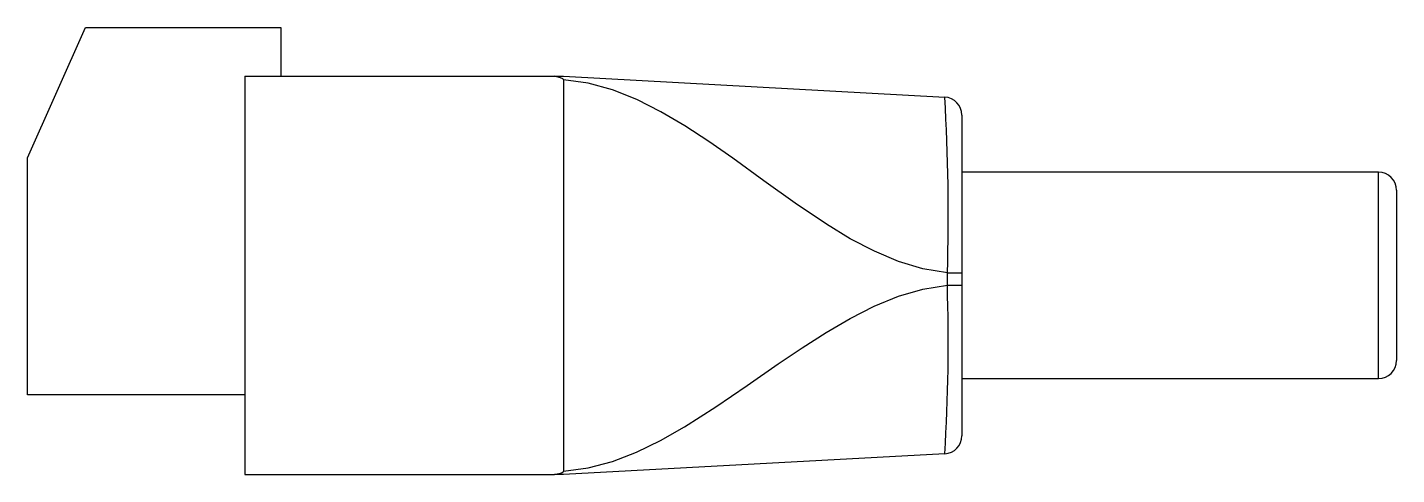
# Model space of a CAD drawing. Extents: x 0 to 156, y 0 to 118.
# Drawn here: x 118.01 to 155.81, y 105.61 to 117.96 of the extents above; entities outside this region: 2.
import ezdxf
from ezdxf.enums import TextEntityAlignment as Align

# ---------------------------------------------------------------- set-up
doc = ezdxf.new("R2010")
doc.units = 0
doc.layers.get('0').update_dxf_attribs({"linetype": 'CONTINUOUS'})

msp = doc.modelspace()

# ---------------------------------------------------------------- linework, layer by layer
at = {"color": 7, "linetype": 'CONTINUOUS'}
for p, q in [((118.006, 114.364), (119.606, 117.964)), ((119.606, 117.964), (125.006, 117.964)), ((125.006, 117.964), (125.006, 116.614)), ((124.006, 116.614), (124.006, 105.614)), ((124.006, 116.614), (132.557, 116.614)), ((132.557, 116.614), (132.806, 116.614)), ((132.806, 116.614), (143.333, 116.04)), ((132.806, 116.514), (132.806, 105.713)), ((143.806, 115.54), (143.806, 111.183)), ((118.006, 107.814), (118.006, 114.364)), ((155.306, 113.964), (143.806, 113.964)), ((155.806, 113.464), (155.806, 108.764)), ((143.404, 110.845), (143.404, 111.183)), ((143.404, 111.183), (143.806, 111.183)), ((143.806, 111.183), (143.806, 110.845)), ((143.404, 110.845), (143.806, 110.845)), ((143.806, 110.845), (143.806, 106.687)), ((143.806, 108.264), (155.306, 108.264)), ((124.006, 107.814), (118.006, 107.814)), ((143.333, 106.188), (132.806, 105.614)), ((124.006, 105.614), (132.557, 105.614)), ((132.806, 105.614), (132.557, 105.614))]:
    msp.add_line(p, q, dxfattribs=at)
at = {"color": 8, "linetype": 'CONTINUOUS'}
msp.add_line((155.306, 108.264), (155.306, 113.964), dxfattribs=at)
at = {"color": 7, "linetype": 'CONTINUOUS'}
for points in [[(132.806, 116.514), (132.805, 116.522), (132.8, 116.531), (132.786, 116.544), (132.725, 116.573), (132.557, 116.614)], [(143.404, 111.183), (142.728, 111.295), (142.056, 111.498), (141.389, 111.781), (140.725, 112.129), (140.064, 112.529), (139.201, 113.109), (138.339, 113.726), (137.479, 114.348), (136.819, 114.809), (136.158, 115.242), (135.495, 115.633), (134.829, 115.97), (134.159, 116.238), (133.485, 116.424), (132.806, 116.514)], [(132.806, 105.713), (133.483, 105.8), (134.155, 105.979), (134.823, 106.236), (135.488, 106.559), (136.15, 106.934), (137.014, 107.483), (137.875, 108.071), (138.737, 108.67), (139.396, 109.117), (140.057, 109.54), (140.72, 109.927), (141.385, 110.263), (142.054, 110.537), (142.727, 110.736), (143.404, 110.845)], [(132.557, 105.614), (132.751, 105.665), (132.774, 105.676), (132.795, 105.692), (132.802, 105.7), (132.806, 105.708), (132.806, 105.713)]]:
    msp.add_lwpolyline(points, dxfattribs=at)
for centre, radius, start, end in [((89.651, 112.828), 53.778, 358.2476, 3.4238), ((143.306, 115.54), 0.5, 0, 86.879), ((155.306, 113.464), 0.5, 0, 90), ((93.48, 109.275), 49.948, 356.456, 1.8014), ((155.306, 108.764), 0.5, 270, 0), ((143.306, 106.687), 0.5, 273.121, 0)]:
    msp.add_arc(centre, radius, start, end, dxfattribs=at)

# ---------------------------------------------------------------- texts
for s, width, p in [('Edition étudiante de SolidWorks.', 0.667188, (0, 5.449)), ('A usage universitaire uniquement.', 0.668182, (0, 0))]:
    msp.add_text(s, height=3.633, dxfattribs=dict(at, width=width)).set_placement(p, align=Align.BOTTOM_LEFT)

doc.saveas('drawing.dxf')
